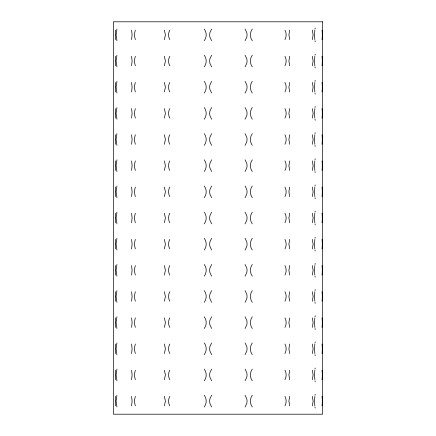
<?xml version="1.0" encoding="UTF-8"?>
<svg xmlns="http://www.w3.org/2000/svg" width="436" height="436" viewBox="0 0 436 436"><rect width="100%" height="100%" fill="white"/><g stroke="black" fill="none" stroke-linecap="round" stroke-linejoin="round"><path stroke-width="0.65" d="M314.847 30.111L314.65 32.444A9.227 1.848 -90 0 0 314.65 37.316L314.847 39.649M314.847 56.271L314.65 58.604A9.227 1.848 -90 0 0 314.65 63.476L314.847 65.809M314.847 82.431L314.65 84.764A9.227 1.848 -90 0 0 314.65 89.636L314.847 91.969M314.847 108.591L314.65 110.924A9.227 1.848 -90 0 0 314.65 115.796L314.847 118.129M322.03 39.649L322.226 37.316A9.227 1.848 -90 0 0 322.226 32.444L322.03 30.111M314.847 134.751L314.65 137.084A9.227 1.848 -90 0 0 314.65 141.956L314.847 144.289M322.03 65.809L322.226 63.476A9.227 1.848 -90 0 0 322.226 58.604L322.03 56.271M314.847 160.911L314.65 163.244A9.227 1.848 -90 0 0 314.65 168.116L314.847 170.449M322.03 91.969L322.226 89.636A9.227 1.848 -90 0 0 322.226 84.764L322.03 82.431M314.847 187.071L314.65 189.404A9.227 1.848 -90 0 0 314.65 194.276L314.847 196.609M322.03 118.129L322.226 115.796A9.227 1.848 -90 0 0 322.226 110.924L322.03 108.591M314.847 213.231L314.65 215.564A9.227 1.848 -90 0 0 314.65 220.436L314.847 222.769M322.03 144.289L322.226 141.956A9.227 1.848 -90 0 0 322.226 137.084L322.03 134.751M314.847 239.391L314.65 241.724A9.227 1.848 -90 0 0 314.65 246.596L314.847 248.929M322.03 170.449L322.226 168.116A9.227 1.848 -90 0 0 322.226 163.244L322.03 160.911M314.847 265.551L314.65 267.884A9.227 1.848 -90 0 0 314.65 272.756L314.847 275.089M322.03 196.609L322.226 194.276A9.227 1.848 -90 0 0 322.226 189.404L322.03 187.071M314.847 291.711L314.65 294.044A9.227 1.848 -90 0 0 314.65 298.916L314.847 301.249M322.03 222.769L322.226 220.436A9.227 1.848 -90 0 0 322.226 215.564L322.03 213.231M314.847 317.871L314.65 320.204A9.227 1.848 -90 0 0 314.65 325.076L314.847 327.409M322.03 248.929L322.226 246.596A9.227 1.848 -90 0 0 322.226 241.724L322.03 239.391M314.847 344.031L314.65 346.364A9.227 1.848 -90 0 0 314.65 351.236L314.847 353.569M322.03 275.089L322.226 272.756A9.227 1.848 -90 0 0 322.226 267.884L322.03 265.551M314.847 370.191L314.65 372.524A9.227 1.848 -90 0 0 314.65 377.396L314.847 379.729M322.03 301.249L322.226 298.916A9.227 1.848 -90 0 0 322.226 294.044L322.03 291.711M314.847 396.351L314.65 398.684A9.227 1.848 -90 0 0 314.65 403.556L314.847 405.889M322.03 327.409L322.226 325.076A9.227 1.848 -90 0 0 322.226 320.204L322.03 317.871M322.03 353.569L322.226 351.236A9.227 1.848 -90 0 0 322.226 346.364L322.03 344.031M322.03 379.729L322.226 377.396A9.227 1.848 -90 0 0 322.226 372.524L322.03 370.191M322.03 405.889L322.226 403.556A9.227 1.848 -90 0 0 322.226 398.684L322.03 396.351M314.999 29.016L315.179 27.98M314.999 55.176L315.179 54.14M314.999 81.336L315.179 80.3M314.999 107.496L315.179 106.46M314.999 133.656L315.179 132.62M314.999 159.816L315.179 158.78M314.999 185.976L315.179 184.94M314.999 212.136L315.179 211.1M314.999 238.296L315.179 237.26M314.999 264.456L315.179 263.42M314.999 290.616L315.179 289.58M314.999 316.776L315.179 315.74M314.999 342.936L315.179 341.9M314.999 369.096L315.179 368.06M314.999 395.256L315.179 394.22M131.568 39.649L132.113 34.88L131.568 30.111M131.568 65.809L132.113 61.04L131.568 56.271M131.568 91.969L132.113 87.2L131.568 82.431M131.568 118.129L132.113 113.36L131.568 108.591M131.568 144.289L132.113 139.52L131.568 134.751M131.568 170.449L132.113 165.68L131.568 160.911M131.568 196.609L132.113 191.84L131.568 187.071M131.568 222.769L132.113 218L131.568 213.231M131.568 248.929L132.113 244.16L131.568 239.391M131.568 275.089L132.113 270.32L131.568 265.551M131.568 301.249L132.113 296.48L131.568 291.711M131.568 327.409L132.113 322.64L131.568 317.871M131.568 353.569L132.113 348.8L131.568 344.031M131.568 379.729L132.113 374.96L131.568 370.191M131.568 405.889L132.113 401.12L131.568 396.351M116.935 29.016L116.085 34.88L116.935 40.744M116.935 55.176L116.085 61.04L116.935 66.904M116.935 81.336L116.085 87.2L116.935 93.064M116.935 107.496L116.085 113.36L116.935 119.224M116.935 133.656L116.085 139.52L116.935 145.384M116.935 159.816L116.085 165.68L116.935 171.544M116.935 185.976L116.085 191.84L116.935 197.704M116.935 212.136L116.085 218L116.935 223.864M116.935 238.296L116.085 244.16L116.935 250.024M116.935 264.456L116.085 270.32L116.935 276.184M116.935 290.616L116.085 296.48L116.935 302.344M116.935 316.776L116.085 322.64L116.935 328.504M116.935 342.936L116.085 348.8L116.935 354.664M116.935 369.096L116.085 374.96L116.935 380.824M116.935 395.256L116.085 401.12L116.935 406.984M289.722 30.111L288.899 34.88L289.722 39.649M289.722 56.271L288.899 61.04L289.722 65.809M289.722 82.431L288.899 87.2L289.722 91.969M289.722 108.591L288.899 113.36L289.722 118.129M312.307 39.649L313.135 34.88L312.307 30.111M289.722 134.751L288.899 139.52L289.722 144.289M312.307 65.809L313.135 61.04L312.307 56.271M289.722 160.911L288.899 165.68L289.722 170.449M312.307 91.969L313.135 87.2L312.307 82.431M289.722 187.071L288.899 191.84L289.722 196.609M312.307 118.129L313.135 113.36L312.307 108.591M289.722 213.231L288.899 218L289.722 222.769M312.307 144.289L313.135 139.52L312.307 134.751M289.722 239.391L288.899 244.16L289.722 248.929M312.307 170.449L313.135 165.68L312.307 160.911M289.722 265.551L288.899 270.32L289.722 275.089M312.307 196.609L313.135 191.84L312.307 187.071M289.722 291.711L288.899 296.48L289.722 301.249M312.307 222.769L313.135 218L312.307 213.231M289.722 317.871L288.899 322.64L289.722 327.409M312.307 248.929L313.135 244.16L312.307 239.391M289.722 344.031L288.899 348.8L289.722 353.569M312.307 275.089L313.135 270.32L312.307 265.551M289.722 370.191L288.899 374.96L289.722 379.729M312.307 301.249L313.135 296.48L312.307 291.711M289.722 396.351L288.899 401.12L289.722 405.889M312.307 327.409L313.135 322.64L312.307 317.871M312.307 353.569L313.135 348.8L312.307 344.031M312.307 379.729L313.135 374.96L312.307 370.191M312.307 405.889L313.135 401.12L312.307 396.351M135.318 30.111L134.255 34.88L135.318 39.649M135.318 56.271L134.255 61.04L135.318 65.809M135.318 82.431L134.255 87.2L135.318 91.969M135.318 108.591L134.255 113.36L135.318 118.129M164.35 39.649L165.413 34.88L164.35 30.111M135.318 134.751L134.255 139.52L135.318 144.289M164.35 65.809L165.413 61.04L164.35 56.271M135.318 160.911L134.255 165.68L135.318 170.449M164.35 91.969L165.413 87.2L164.35 82.431M135.318 187.071L134.255 191.84L135.318 196.609M164.35 118.129L165.413 113.36L164.35 108.591M135.318 213.231L134.255 218L135.318 222.769M164.35 144.289L165.413 139.52L164.35 134.751M135.318 239.391L134.255 244.16L135.318 248.929M164.35 170.449L165.413 165.68L164.35 160.911M135.318 265.551L134.255 270.32L135.318 275.089M164.35 196.609L165.413 191.84L164.35 187.071M135.318 291.711L134.255 296.48L135.318 301.249M164.35 222.769L165.413 218L164.35 213.231M135.318 317.871L134.255 322.64L135.318 327.409M164.35 248.929L165.413 244.16L164.35 239.391M135.318 344.031L134.255 348.8L135.318 353.569M164.35 275.089L165.413 270.32L164.35 265.551M135.318 370.191L134.255 374.96L135.318 379.729M164.35 301.249L165.413 296.48L164.35 291.711M135.318 396.351L134.255 401.12L135.318 405.889M164.35 327.409L165.413 322.64L164.35 317.871M164.35 353.569L165.413 348.8L164.35 344.031M164.35 379.729L165.413 374.96L164.35 370.191M164.35 405.889L165.413 401.12L164.35 396.351M284.948 39.649C286.556 36.728 286.556 33.032 284.948 30.111M284.948 65.809C286.556 62.888 286.556 59.192 284.948 56.271M284.948 91.969C286.556 89.048 286.556 85.352 284.948 82.431M284.948 118.129C286.556 115.208 286.556 111.512 284.948 108.591M284.948 144.289C286.556 141.368 286.556 137.672 284.948 134.751M284.948 170.449C286.556 167.528 286.556 163.832 284.948 160.911M284.948 196.609C286.556 193.688 286.556 189.992 284.948 187.071M284.948 222.769C286.556 219.848 286.556 216.152 284.948 213.231M284.948 248.929C286.556 246.008 286.556 242.312 284.948 239.391M284.948 275.089C286.556 272.168 286.556 268.472 284.948 265.551M284.948 301.249C286.556 298.328 286.556 294.632 284.948 291.711M284.948 327.409C286.556 324.488 286.556 320.792 284.948 317.871M284.948 353.569C286.556 350.648 286.556 346.952 284.948 344.031M284.948 379.729C286.556 376.808 286.556 373.112 284.948 370.191M284.948 405.889C286.556 402.968 286.556 399.272 284.948 396.351M169.827 30.111C168.138 33.005 168.138 36.755 169.827 39.649M169.827 56.271C168.138 59.165 168.138 62.915 169.827 65.809M169.827 82.431C168.138 85.325 168.138 89.075 169.827 91.969M169.827 108.591C168.138 111.485 168.138 115.235 169.827 118.129M169.827 134.751C168.138 137.645 168.138 141.395 169.827 144.289M169.827 160.911C168.138 163.805 168.138 167.555 169.827 170.449M169.827 187.071C168.138 189.965 168.138 193.715 169.827 196.609M169.827 213.231C168.138 216.125 168.138 219.875 169.827 222.769M169.827 239.391C168.138 242.285 168.138 246.035 169.827 248.929M169.827 265.551C168.138 268.445 168.138 272.195 169.827 275.089M169.827 291.711C168.138 294.605 168.138 298.355 169.827 301.249M169.827 317.871C168.138 320.765 168.138 324.515 169.827 327.409M169.827 344.031C168.138 346.925 168.138 350.675 169.827 353.569M169.827 370.191C168.138 373.085 168.138 376.835 169.827 379.729M169.827 396.351C168.138 399.245 168.138 402.995 169.827 405.889M252.281 29.016C249.768 32.411 249.768 37.349 252.281 40.744M252.281 55.176C249.768 58.571 249.768 63.509 252.281 66.904M252.281 81.336C249.768 84.731 249.768 89.669 252.281 93.064M252.281 107.496C249.768 110.891 249.768 115.829 252.281 119.224M252.281 133.656C249.768 137.051 249.768 141.989 252.281 145.384M252.281 159.816C249.768 163.211 249.768 168.149 252.281 171.544M252.281 185.976C249.768 189.371 249.768 194.309 252.281 197.704M252.281 212.136C249.768 215.531 249.768 220.469 252.281 223.864M252.281 238.296C249.768 241.691 249.768 246.629 252.281 250.024M252.281 264.456C249.768 267.851 249.768 272.789 252.281 276.184M252.281 290.616C249.768 294.011 249.768 298.949 252.281 302.344M252.281 316.776C249.768 320.171 249.768 325.109 252.281 328.504M252.281 342.936C249.768 346.331 249.768 351.269 252.281 354.664M252.281 369.096C249.768 372.491 249.768 377.429 252.281 380.824M252.281 395.256C249.768 398.651 249.768 403.589 252.281 406.984M211.651 29.016L209.978 32.444A9.429 9.379 -90 0 0 209.978 37.316L211.651 40.744M211.651 55.176L209.978 58.604A9.429 9.379 -90 0 0 209.978 63.476L211.651 66.904M211.651 81.336L209.978 84.764A9.429 9.379 -90 0 0 209.978 89.636L211.651 93.064M245.054 40.744L246.727 37.316A9.429 9.379 -90 0 0 246.727 32.444L245.054 29.016M211.651 107.496L209.978 110.924A9.429 9.379 -90 0 0 209.978 115.796L211.651 119.224M245.054 66.904L246.727 63.476A9.429 9.379 -90 0 0 246.727 58.604L245.054 55.176M211.651 133.656L209.978 137.084A9.429 9.379 -90 0 0 209.978 141.956L211.651 145.384M245.054 93.064L246.727 89.636A9.429 9.379 -90 0 0 246.727 84.764L245.054 81.336M211.651 159.816L209.978 163.244A9.429 9.379 -90 0 0 209.978 168.116L211.651 171.544M245.054 119.224L246.727 115.796A9.429 9.379 -90 0 0 246.727 110.924L245.054 107.496M211.651 185.976L209.978 189.404A9.429 9.379 -90 0 0 209.978 194.276L211.651 197.704M245.054 145.384L246.727 141.956A9.429 9.379 -90 0 0 246.727 137.084L245.054 133.656M211.651 212.136L209.978 215.564A9.429 9.379 -90 0 0 209.978 220.436L211.651 223.864M245.054 171.544L246.727 168.116A9.429 9.379 -90 0 0 246.727 163.244L245.054 159.816M211.651 238.296L209.978 241.724A9.429 9.379 -90 0 0 209.978 246.596L211.651 250.024M245.054 197.704L246.727 194.276A9.429 9.379 -90 0 0 246.727 189.404L245.054 185.976M211.651 264.456L209.978 267.884A9.429 9.379 -90 0 0 209.978 272.756L211.651 276.184M245.054 223.864L246.727 220.436A9.429 9.379 -90 0 0 246.727 215.564L245.054 212.136M211.651 290.616L209.978 294.044A9.429 9.379 -90 0 0 209.978 298.916L211.651 302.344M245.054 250.024L246.727 246.596A9.429 9.379 -90 0 0 246.727 241.724L245.054 238.296M211.651 316.776L209.978 320.204A9.429 9.379 -90 0 0 209.978 325.076L211.651 328.504M245.054 276.184L246.727 272.756A9.429 9.379 -90 0 0 246.727 267.884L245.054 264.456M211.651 342.936L209.978 346.364A9.429 9.379 -90 0 0 209.978 351.236L211.651 354.664M245.054 302.344L246.727 298.916A9.429 9.379 -90 0 0 246.727 294.044L245.054 290.616M211.651 369.096L209.978 372.524A9.429 9.379 -90 0 0 209.978 377.396L211.651 380.824M245.054 328.504L246.727 325.076A9.429 9.379 -90 0 0 246.727 320.204L245.054 316.776M211.651 395.256L209.978 398.684A9.429 9.379 -90 0 0 209.978 403.556L211.651 406.984M245.054 354.664L246.727 351.236A9.429 9.379 -90 0 0 246.727 346.364L245.054 342.936M245.054 380.824L246.727 377.396A9.429 9.379 -90 0 0 246.727 372.524L245.054 369.096M245.054 406.984L246.727 403.556A9.429 9.379 -90 0 0 246.727 398.684L245.054 395.256M204.239 40.744C206.877 37.398 206.877 32.362 204.239 29.016M204.239 66.904C206.877 63.558 206.877 58.522 204.239 55.176M204.239 93.064C206.877 89.718 206.877 84.682 204.239 81.336M204.239 119.224C206.877 115.878 206.877 110.842 204.239 107.496M204.239 145.384C206.877 142.038 206.877 137.002 204.239 133.656M204.239 171.544C206.877 168.198 206.877 163.162 204.239 159.816M204.239 197.704C206.877 194.358 206.877 189.322 204.239 185.976M204.239 223.864C206.877 220.518 206.877 215.482 204.239 212.136M204.239 250.024C206.877 246.678 206.877 241.642 204.239 238.296M204.239 276.184C206.877 272.838 206.877 267.802 204.239 264.456M204.239 302.344C206.877 298.998 206.877 293.962 204.239 290.616M204.239 328.504C206.877 325.158 206.877 320.122 204.239 316.776M204.239 354.664C206.877 351.318 206.877 346.282 204.239 342.936M204.239 380.824C206.877 377.478 206.877 372.442 204.239 369.096M204.239 406.984C206.877 403.638 206.877 398.602 204.239 395.256M314.999 40.744L315.179 41.78M314.999 66.904L315.179 67.94M314.999 93.064L315.179 94.1M314.999 119.224L315.179 120.26M314.999 145.384L315.179 146.42M314.999 171.544L315.179 172.58M314.999 197.704L315.179 198.74M314.999 223.864L315.179 224.9M314.999 250.024L315.179 251.06M314.999 276.184L315.179 277.22M314.999 302.344L315.179 303.38M314.999 328.504L315.179 329.54M314.999 354.664L315.179 355.7M314.999 380.824L315.179 381.86M314.999 406.984L315.179 408.02M115.355 30.111L115.355 39.649M115.355 56.271L115.355 65.809M115.355 82.431L115.355 91.969M115.355 108.591L115.355 118.129M115.355 134.751L115.355 144.289M115.355 160.911L115.355 170.449M115.355 187.071L115.355 196.609M115.355 213.231L115.355 222.769M115.355 239.391L115.355 248.929M115.355 265.551L115.355 275.089M115.355 291.711L115.355 301.249M115.355 317.871L115.355 327.409M115.355 344.031L115.355 353.569M115.355 370.191L115.355 379.729M115.355 396.351L115.355 405.889M322.64 21.8L113.36 21.8L113.36 414.2L322.64 414.2L322.64 21.8"/></g></svg>
